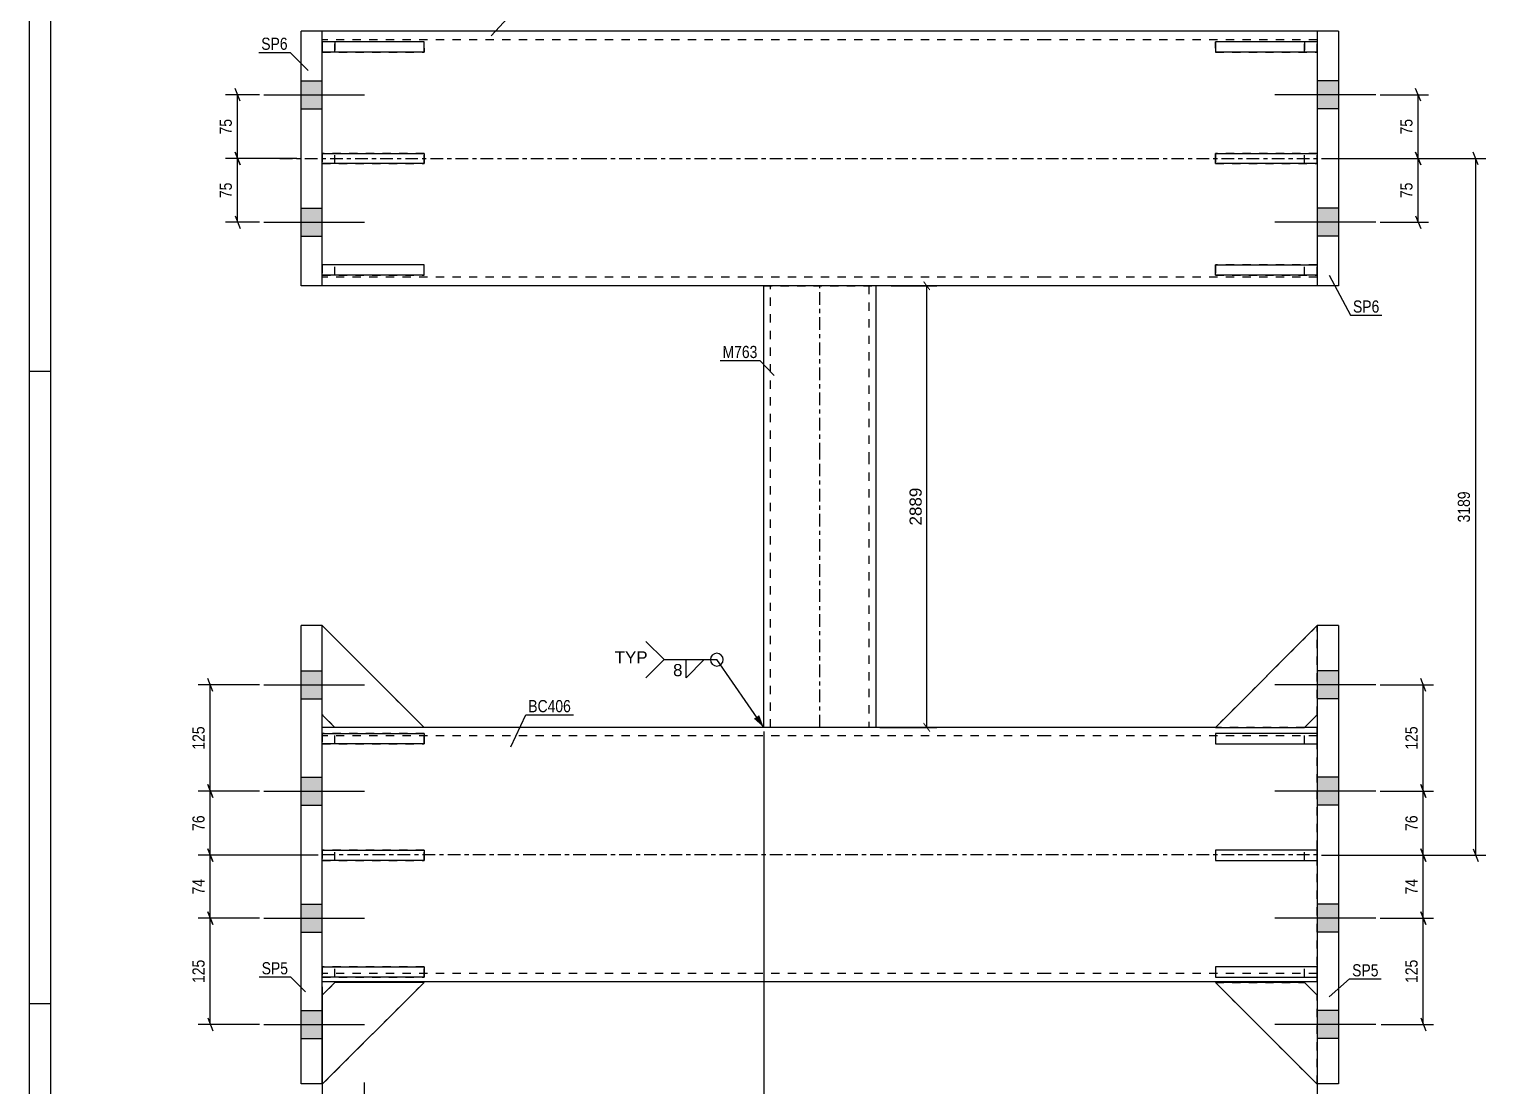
# Model space of a CAD drawing. Header units: millimetres. Extents: x 0 to 841, y 0 to 594.
# Drawn here: x 0 to 343.5, y 129.6 to 378.7 of the extents above; entities that cross this region are included whole.
import ezdxf

# ---------------------------------------------------------------- set-up
doc = ezdxf.new("R2010")
doc.units = ezdxf.units.MM
doc.linetypes.add('DXK_LINE_DOT2', pattern=[3.9198, 1.9599, -1.9599])
doc.linetypes.add('DXK_LINE_DOT3', pattern=[5.9187, 2.979, -0.9799, 0.9799, -0.9799])
doc.styles.add('Arial', font='arial.ttf', dxfattribs={"height": 0.2})
doc.styles.add('Arial Narrow', font='ARIALN.TTF', dxfattribs={"height": 0.2})

# ---------------------------------------------------------------- blocks, each defined once
blk = doc.blocks.new('Unknown-122567019-1134')
at = {"color": 5, "linetype": 'Continuous'}
for p, q in [((0, 594), (0, 0)), ((5, 589), (5, 5)), ((5, 298), (0, 298)), ((5, 149), (0, 149))]:
    blk.add_line(p, q, dxfattribs=at)
blk = doc.blocks.new('Part-122567019-2838 - 2769')
at = {"color": 2, "linetype": 'Continuous'}
for p, q in [((308.71, 378.23), (303.71, 378.23)), ((303.71, 378.23), (303.71, 318.23)), ((308.71, 378.23), (308.71, 318.23)), ((308.71, 318.23), (303.71, 318.23))]:
    blk.add_line(p, q, dxfattribs=at)
blk = doc.blocks.new('Part-122567019-2773 - 2769')
at = {"color": 7, "linetype": 'DXK_LINE_DOT2'}
for p, q in [((93.11, 349.43), (69.11, 349.43)), ((69.11, 349.43), (69.11, 347.03)), ((69.11, 347.03), (93.11, 347.03)), ((72.11, 347.03), (72.11, 349.43)), ((93.11, 347.03), (93.11, 349.43))]:
    blk.add_line(p, q, dxfattribs=at)
blk = doc.blocks.new('Part-122567019-2771 - 2769')
at = {"color": 2, "linetype": 'Continuous'}
for p, q in [((93.11, 375.73), (69.11, 375.73)), ((69.11, 375.73), (69.11, 373.33)), ((93.11, 374.26), (93.11, 375.73)), ((93.11, 373.33), (69.11, 373.33)), ((93.11, 374.23), (93.11, 373.33))]:
    blk.add_line(p, q, dxfattribs=at)
at = {"color": 7, "linetype": 'DXK_LINE_DOT2'}
for p, q in [((72.11, 373.33), (72.11, 375.73)), ((93.11, 374.26), (93.11, 374.23))]:
    blk.add_line(p, q, dxfattribs=at)
blk = doc.blocks.new('Part-122567019-2843 - 2769')
at = {"color": 2, "linetype": 'Continuous'}
for p, q in [((308.71, 238.13), (303.71, 238.13)), ((303.71, 238.13), (303.71, 130.13)), ((308.71, 238.13), (308.71, 130.13)), ((308.71, 130.13), (303.71, 130.13))]:
    blk.add_line(p, q, dxfattribs=at)
blk = doc.blocks.new('Part-122567019-2780 - 2769')
at = {"color": 2, "linetype": 'Continuous'}
for p, q in [((133.11, 378.23), (69.11, 378.23)), ((239.61, 378.23), (133.21, 378.23)), ((303.71, 378.23), (239.71, 378.23)), ((133.11, 318.23), (69.11, 318.23)), ((239.61, 318.23), (133.21, 318.23)), ((303.71, 318.23), (239.71, 318.23))]:
    blk.add_line(p, q, dxfattribs=at)
at = {"color": 7, "linetype": 'DXK_LINE_DOT2'}
for p, q in [((69.11, 318.23), (69.11, 378.23)), ((303.71, 378.23), (303.71, 318.23)), ((133.11, 376.23), (69.11, 376.23)), ((239.61, 376.23), (133.21, 376.23)), ((303.71, 376.23), (239.71, 376.23)), ((133.11, 320.23), (69.11, 320.23)), ((239.61, 320.23), (133.21, 320.23)), ((303.71, 320.23), (239.71, 320.23))]:
    blk.add_line(p, q, dxfattribs=at)
at = {"color": 7, "linetype": 'DXK_LINE_DOT3'}
for p, q in [((59.11, 348.23), (133.11, 348.23)), ((133.21, 348.23), (239.61, 348.23)), ((239.71, 348.23), (313.71, 348.23))]:
    blk.add_line(p, q, dxfattribs=at)
blk = doc.blocks.new('Part-122567019-2772 - 2769')
at = {"color": 2, "linetype": 'Continuous'}
for p, q in [((69.11, 320.73), (69.11, 323.13)), ((93.11, 323.13), (69.11, 323.13)), ((93.11, 322.23), (93.11, 323.13)), ((93.11, 320.73), (69.11, 320.73)), ((93.11, 320.73), (93.11, 322.2))]:
    blk.add_line(p, q, dxfattribs=at)
at = {"color": 7, "linetype": 'DXK_LINE_DOT2'}
for p, q in [((72.11, 320.73), (72.11, 323.13)), ((93.11, 322.2), (93.11, 322.23))]:
    blk.add_line(p, q, dxfattribs=at)
blk = doc.blocks.new('Part-122567019-2774 - 2769')
at = {"color": 7, "linetype": 'DXK_LINE_DOT2'}
for p, q in [((93.11, 375.73), (69.11, 375.73)), ((69.11, 375.73), (69.11, 373.33)), ((72.11, 375.73), (72.11, 373.33)), ((93.11, 373.33), (93.11, 375.73)), ((69.11, 373.33), (93.11, 373.33))]:
    blk.add_line(p, q, dxfattribs=at)
blk = doc.blocks.new('Part-122567019-2775 - 2769')
at = {"color": 7, "linetype": 'DXK_LINE_DOT2'}
for p, q in [((93.11, 323.13), (69.11, 323.13)), ((69.11, 323.13), (69.11, 320.73)), ((72.11, 320.73), (72.11, 323.13)), ((93.11, 320.73), (93.11, 323.13)), ((69.11, 320.73), (93.11, 320.73))]:
    blk.add_line(p, q, dxfattribs=at)
blk = doc.blocks.new('Part-122567019-2855 - 2769')
at = {"color": 7, "linetype": 'DXK_LINE_DOT2'}
for p, q in [((303.71, 238.13), (279.71, 214.13)), ((303.71, 217.13), (303.71, 238.13)), ((300.71, 214.13), (303.71, 217.13)), ((279.71, 214.13), (300.71, 214.13))]:
    blk.add_line(p, q, dxfattribs=at)
blk = doc.blocks.new('Part-122567019-2785 - 2769')
at = {"color": 2, "linetype": 'Continuous'}
for p, q in [((72.11, 214.13), (69.11, 214.13)), ((133.11, 214.13), (93.11, 214.13)), ((239.61, 214.13), (133.21, 214.13)), ((279.71, 214.13), (239.71, 214.13)), ((303.71, 214.13), (300.71, 214.13)), ((133.11, 154.13), (69.11, 154.13)), ((239.61, 154.13), (133.21, 154.13)), ((303.71, 154.13), (239.71, 154.13))]:
    blk.add_line(p, q, dxfattribs=at)
at = {"color": 7, "linetype": 'DXK_LINE_DOT2'}
for p, q in [((69.11, 154.13), (69.11, 214.13)), ((93.11, 214.13), (72.11, 214.13)), ((300.71, 214.13), (279.71, 214.13)), ((303.71, 154.13), (303.71, 214.13)), ((133.11, 212.13), (69.11, 212.13)), ((239.61, 212.13), (133.21, 212.13)), ((303.71, 212.13), (239.71, 212.13)), ((133.11, 156.13), (69.11, 156.13)), ((239.61, 156.13), (133.21, 156.13)), ((303.71, 156.13), (239.71, 156.13))]:
    blk.add_line(p, q, dxfattribs=at)
at = {"color": 7, "linetype": 'DXK_LINE_DOT3'}
for p, q in [((69.11, 184.13), (133.11, 184.13)), ((133.21, 184.13), (239.61, 184.13)), ((239.71, 184.13), (303.71, 184.13))]:
    blk.add_line(p, q, dxfattribs=at)
blk = doc.blocks.new('Part-122567019-2857 - 2769')
at = {"color": 7, "linetype": 'DXK_LINE_DOT2'}
for p, q in [((72.11, 153.99), (69.11, 150.99)), ((69.11, 129.99), (93.11, 153.99)), ((93.11, 153.99), (72.11, 153.99)), ((69.11, 150.99), (69.11, 129.99))]:
    blk.add_line(p, q, dxfattribs=at)
blk = doc.blocks.new('Bolt-122567019-2786 - 2769')
at = {"linetype": 'Continuous'}
for points in [[(303.71, 227.43), (303.71, 220.83), (308.71, 220.83), (308.71, 227.43)], [(303.71, 227.43), (303.71, 220.83), (308.71, 220.83), (308.71, 227.43)], [(303.71, 227.43), (303.71, 220.83), (308.71, 220.83), (308.71, 227.43)], [(303.71, 202.43), (303.71, 195.83), (308.71, 195.83), (308.71, 202.43)], [(303.71, 202.43), (303.71, 195.83), (308.71, 195.83), (308.71, 202.43)], [(303.71, 172.43), (303.71, 165.83), (308.71, 165.83), (308.71, 172.43)], [(303.71, 172.43), (303.71, 165.83), (308.71, 165.83), (308.71, 172.43)], [(303.71, 147.43), (303.71, 140.83), (308.71, 140.83), (308.71, 147.43)], [(303.71, 147.43), (303.71, 140.83), (308.71, 140.83), (308.71, 147.43)], [(303.71, 147.43), (303.71, 140.83), (308.71, 140.83), (308.71, 147.43)]]:
    blk.add_hatch(color=1, dxfattribs=at).paths.add_polyline_path(points)
at = {"color": 1, "linetype": 'Continuous'}
for p, q in [((308.71, 227.43), (303.71, 227.43)), ((308.71, 227.43), (303.71, 227.43)), ((308.71, 227.43), (303.71, 227.43)), ((317.51, 224.13), (293.71, 224.13)), ((317.51, 224.13), (293.71, 224.13)), ((317.51, 224.13), (293.71, 224.13)), ((308.71, 220.83), (303.71, 220.83)), ((308.71, 220.83), (303.71, 220.83)), ((308.71, 220.83), (303.71, 220.83)), ((308.71, 202.43), (303.71, 202.43)), ((308.71, 202.43), (303.71, 202.43)), ((317.51, 199.13), (293.71, 199.13)), ((317.51, 199.13), (293.71, 199.13)), ((308.71, 195.83), (303.71, 195.83)), ((308.71, 195.83), (303.71, 195.83)), ((308.71, 172.43), (303.71, 172.43)), ((308.71, 172.43), (303.71, 172.43)), ((317.51, 169.13), (293.71, 169.13)), ((317.51, 169.13), (293.71, 169.13)), ((308.71, 165.83), (303.71, 165.83)), ((308.71, 165.83), (303.71, 165.83)), ((308.71, 147.43), (303.71, 147.43)), ((308.71, 147.43), (303.71, 147.43)), ((308.71, 147.43), (303.71, 147.43)), ((317.51, 144.13), (293.71, 144.13)), ((317.51, 144.13), (293.71, 144.13)), ((317.51, 144.13), (293.71, 144.13)), ((308.71, 140.83), (303.71, 140.83)), ((308.71, 140.83), (303.71, 140.83)), ((308.71, 140.83), (303.71, 140.83))]:
    blk.add_line(p, q, dxfattribs=at)
blk = doc.blocks.new('Part-122567019-2852 - 2769')
at = {"color": 7, "linetype": 'DXK_LINE_DOT2'}
for p, q in [((303.71, 157.69), (279.71, 157.69)), ((279.71, 157.69), (279.71, 155.29)), ((279.71, 155.29), (303.71, 155.29)), ((300.71, 155.29), (300.71, 157.69)), ((303.71, 155.29), (303.71, 157.69))]:
    blk.add_line(p, q, dxfattribs=at)
blk = doc.blocks.new('Bolt-122567019-2787 - 2769')
at = {"linetype": 'Continuous'}
for points in [[(303.71, 366.53), (303.71, 359.93), (308.71, 359.93), (308.71, 366.53)], [(303.71, 366.53), (303.71, 359.93), (308.71, 359.93), (308.71, 366.53)], [(303.71, 336.53), (303.71, 329.93), (308.71, 329.93), (308.71, 336.53)], [(303.71, 336.53), (303.71, 329.93), (308.71, 329.93), (308.71, 336.53)]]:
    blk.add_hatch(color=1, dxfattribs=at).paths.add_polyline_path(points)
at = {"color": 1, "linetype": 'Continuous'}
for p, q in [((308.71, 366.53), (303.71, 366.53)), ((308.71, 366.53), (303.71, 366.53)), ((317.51, 363.23), (293.71, 363.23)), ((317.51, 363.23), (293.71, 363.23)), ((308.71, 359.93), (303.71, 359.93)), ((308.71, 359.93), (303.71, 359.93)), ((317.51, 333.23), (293.71, 333.23)), ((317.51, 333.23), (293.71, 333.23)), ((308.71, 336.53), (303.71, 336.53)), ((308.71, 336.53), (303.71, 336.53)), ((308.71, 329.93), (303.71, 329.93)), ((308.71, 329.93), (303.71, 329.93))]:
    blk.add_line(p, q, dxfattribs=at)
blk = doc.blocks.new('Part-122567019-2851 - 2769')
at = {"color": 7, "linetype": 'DXK_LINE_DOT2'}
for p, q in [((303.71, 212.69), (279.71, 212.69)), ((279.71, 212.69), (279.71, 210.29)), ((279.71, 210.29), (303.71, 210.29)), ((300.71, 210.29), (300.71, 212.69)), ((303.71, 210.29), (303.71, 212.69))]:
    blk.add_line(p, q, dxfattribs=at)
blk = doc.blocks.new('Bolt-122567019-2788 - 2769')
at = {"linetype": 'Continuous'}
for points in [[(64.11, 227.43), (64.11, 220.83), (69.11, 220.83), (69.11, 227.43)], [(64.11, 227.43), (64.11, 220.83), (69.11, 220.83), (69.11, 227.43)], [(64.11, 227.43), (64.11, 220.83), (69.11, 220.83), (69.11, 227.43)], [(64.11, 202.43), (64.11, 195.83), (69.11, 195.83), (69.11, 202.43)], [(64.11, 202.43), (64.11, 195.83), (69.11, 195.83), (69.11, 202.43)], [(64.11, 172.43), (64.11, 165.83), (69.11, 165.83), (69.11, 172.43)], [(64.11, 172.43), (64.11, 165.83), (69.11, 165.83), (69.11, 172.43)], [(64.11, 147.43), (64.11, 140.83), (69.11, 140.83), (69.11, 147.43)], [(64.11, 147.43), (64.11, 140.83), (69.11, 140.83), (69.11, 147.43)], [(64.11, 147.43), (64.11, 140.83), (69.11, 140.83), (69.11, 147.43)]]:
    blk.add_hatch(color=1, dxfattribs=at).paths.add_polyline_path(points)
at = {"color": 1, "linetype": 'Continuous'}
for p, q in [((64.11, 227.43), (69.11, 227.43)), ((64.11, 227.43), (69.11, 227.43)), ((64.11, 227.43), (69.11, 227.43)), ((55.31, 224.13), (79.11, 224.13)), ((55.31, 224.13), (79.11, 224.13)), ((55.31, 224.13), (79.11, 224.13)), ((64.11, 220.83), (69.11, 220.83)), ((64.11, 220.83), (69.11, 220.83)), ((64.11, 220.83), (69.11, 220.83)), ((64.11, 202.43), (69.11, 202.43)), ((64.11, 202.43), (69.11, 202.43)), ((55.31, 199.13), (79.11, 199.13)), ((55.31, 199.13), (79.11, 199.13)), ((64.11, 195.83), (69.11, 195.83)), ((64.11, 195.83), (69.11, 195.83)), ((64.11, 172.43), (69.11, 172.43)), ((64.11, 172.43), (69.11, 172.43)), ((55.31, 169.13), (79.11, 169.13)), ((55.31, 169.13), (79.11, 169.13)), ((64.11, 165.83), (69.11, 165.83)), ((64.11, 165.83), (69.11, 165.83)), ((64.11, 147.43), (69.11, 147.43)), ((64.11, 147.43), (69.11, 147.43)), ((64.11, 147.43), (69.11, 147.43)), ((55.31, 144.13), (79.11, 144.13)), ((55.31, 144.13), (79.11, 144.13)), ((55.31, 144.13), (79.11, 144.13)), ((64.11, 140.83), (69.11, 140.83)), ((64.11, 140.83), (69.11, 140.83)), ((64.11, 140.83), (69.11, 140.83))]:
    blk.add_line(p, q, dxfattribs=at)
blk = doc.blocks.new('Bolt-122567019-2789 - 2769')
at = {"linetype": 'Continuous'}
for points in [[(64.11, 366.53), (64.11, 359.93), (69.11, 359.93), (69.11, 366.53)], [(64.11, 366.53), (64.11, 359.93), (69.11, 359.93), (69.11, 366.53)], [(64.11, 336.53), (64.11, 329.93), (69.11, 329.93), (69.11, 336.53)], [(64.11, 336.53), (64.11, 329.93), (69.11, 329.93), (69.11, 336.53)]]:
    blk.add_hatch(color=1, dxfattribs=at).paths.add_polyline_path(points)
at = {"color": 1, "linetype": 'Continuous'}
for p, q in [((64.11, 366.53), (69.11, 366.53)), ((64.11, 366.53), (69.11, 366.53)), ((55.31, 363.23), (79.11, 363.23)), ((55.31, 363.23), (79.11, 363.23)), ((64.11, 359.93), (69.11, 359.93)), ((64.11, 359.93), (69.11, 359.93)), ((55.31, 333.23), (79.11, 333.23)), ((55.31, 333.23), (79.11, 333.23)), ((64.11, 336.53), (69.11, 336.53)), ((64.11, 336.53), (69.11, 336.53)), ((64.11, 329.93), (69.11, 329.93)), ((64.11, 329.93), (69.11, 329.93))]:
    blk.add_line(p, q, dxfattribs=at)
blk = doc.blocks.new('Part-122567019-2848 - 2769')
at = {"color": 2, "linetype": 'Continuous'}
for p, q in [((173.21, 278.23), (173.21, 318.23)), ((199.61, 318.23), (199.61, 278.23)), ((173.21, 214.13), (173.21, 278.13)), ((199.61, 278.13), (199.61, 214.13))]:
    blk.add_line(p, q, dxfattribs=at)
at = {"color": 7, "linetype": 'DXK_LINE_DOT2'}
for p, q in [((173.21, 318.23), (199.61, 318.23)), ((174.81, 278.23), (174.81, 318.23)), ((198.01, 318.23), (198.01, 278.23)), ((174.81, 214.13), (174.81, 278.13)), ((198.01, 278.13), (198.01, 214.13)), ((199.61, 214.13), (173.21, 214.13))]:
    blk.add_line(p, q, dxfattribs=at)
at = {"color": 7, "linetype": 'DXK_LINE_DOT3'}
for p, q in [((186.41, 278.23), (186.41, 318.23)), ((186.41, 214.13), (186.41, 278.13))]:
    blk.add_line(p, q, dxfattribs=at)
blk = doc.blocks.new('Part-122567019-2817 - 2769')
at = {"color": 7, "linetype": 'DXK_LINE_DOT2'}
for p, q in [((93.11, 157.69), (69.11, 157.69)), ((69.11, 157.69), (69.11, 155.29)), ((69.11, 155.29), (93.11, 155.29)), ((72.11, 155.29), (72.11, 157.69)), ((93.11, 155.29), (93.11, 157.69))]:
    blk.add_line(p, q, dxfattribs=at)
blk = doc.blocks.new('Part-122567019-2810 - 2769')
at = {"color": 2, "linetype": 'Continuous'}
for p, q in [((69.11, 347.03), (69.11, 349.43)), ((69.11, 349.43), (93.11, 349.43)), ((93.11, 347.03), (69.11, 347.03)), ((93.11, 349.43), (93.11, 347.03))]:
    blk.add_line(p, q, dxfattribs=at)
at = {"color": 7, "linetype": 'DXK_LINE_DOT2'}
blk.add_line((72.11, 347.03), (72.11, 349.43), dxfattribs=at)
blk = doc.blocks.new('Part-122567019-2811 - 2769')
at = {"color": 7, "linetype": 'DXK_LINE_DOT2'}
for p, q in [((303.71, 323.13), (279.71, 323.13)), ((279.71, 323.13), (279.71, 320.73)), ((300.71, 320.73), (300.71, 323.13)), ((303.71, 320.73), (303.71, 323.13)), ((279.71, 320.73), (303.71, 320.73))]:
    blk.add_line(p, q, dxfattribs=at)
blk = doc.blocks.new('Part-122567019-2812 - 2769')
at = {"color": 7, "linetype": 'DXK_LINE_DOT2'}
for p, q in [((303.71, 375.73), (279.71, 375.73)), ((279.71, 375.73), (279.71, 373.33)), ((300.71, 375.73), (300.71, 373.33)), ((303.71, 373.33), (303.71, 375.73)), ((279.71, 373.33), (303.71, 373.33))]:
    blk.add_line(p, q, dxfattribs=at)
blk = doc.blocks.new('Part-122567019-2813 - 2769')
at = {"color": 7, "linetype": 'DXK_LINE_DOT2'}
for p, q in [((303.71, 349.43), (279.71, 349.43)), ((279.71, 349.43), (279.71, 347.03)), ((279.71, 347.03), (303.71, 347.03)), ((300.71, 347.03), (300.71, 349.43)), ((303.71, 347.03), (303.71, 349.43))]:
    blk.add_line(p, q, dxfattribs=at)
blk = doc.blocks.new('Part-122567019-2821 - 2769')
at = {"color": 2, "linetype": 'Continuous'}
for p, q in [((69.11, 210.29), (69.11, 212.69)), ((69.11, 212.69), (93.11, 212.69)), ((93.11, 210.29), (69.11, 210.29)), ((93.11, 212.69), (93.11, 210.29))]:
    blk.add_line(p, q, dxfattribs=at)
at = {"color": 7, "linetype": 'DXK_LINE_DOT2'}
blk.add_line((72.11, 210.29), (72.11, 212.69), dxfattribs=at)
blk = doc.blocks.new('Part-122567019-2814 - 2769')
at = {"color": 2, "linetype": 'Continuous'}
for p, q in [((279.71, 323.13), (303.71, 323.13)), ((279.71, 322.23), (279.71, 323.13)), ((303.71, 323.13), (303.71, 320.73)), ((279.71, 320.73), (279.71, 322.2)), ((303.71, 320.73), (279.71, 320.73))]:
    blk.add_line(p, q, dxfattribs=at)
at = {"color": 7, "linetype": 'DXK_LINE_DOT2'}
for p, q in [((300.71, 320.73), (300.71, 323.13)), ((279.71, 322.2), (279.71, 322.23))]:
    blk.add_line(p, q, dxfattribs=at)
blk = doc.blocks.new('Part-122567019-2815 - 2769')
at = {"color": 2, "linetype": 'Continuous'}
for p, q in [((303.71, 375.73), (279.71, 375.73)), ((279.71, 374.26), (279.71, 375.73)), ((303.71, 375.73), (303.71, 373.33)), ((279.71, 374.23), (279.71, 373.33)), ((303.71, 373.33), (279.71, 373.33))]:
    blk.add_line(p, q, dxfattribs=at)
at = {"color": 7, "linetype": 'DXK_LINE_DOT2'}
for p, q in [((300.71, 373.33), (300.71, 375.73)), ((279.71, 374.26), (279.71, 374.23))]:
    blk.add_line(p, q, dxfattribs=at)
blk = doc.blocks.new('Part-122567019-2816 - 2769')
at = {"color": 2, "linetype": 'Continuous'}
for p, q in [((279.71, 349.43), (303.71, 349.43)), ((279.71, 347.03), (279.71, 349.43)), ((303.71, 347.03), (279.71, 347.03)), ((303.71, 349.43), (303.71, 347.03))]:
    blk.add_line(p, q, dxfattribs=at)
at = {"color": 7, "linetype": 'DXK_LINE_DOT2'}
blk.add_line((300.71, 347.03), (300.71, 349.43), dxfattribs=at)
blk = doc.blocks.new('Part-122567019-2818 - 2769')
at = {"color": 7, "linetype": 'DXK_LINE_DOT2'}
for p, q in [((93.11, 212.69), (69.11, 212.69)), ((69.11, 212.69), (69.11, 210.29)), ((69.11, 210.29), (93.11, 210.29)), ((72.11, 210.29), (72.11, 212.69)), ((93.11, 210.29), (93.11, 212.69))]:
    blk.add_line(p, q, dxfattribs=at)
blk = doc.blocks.new('Part-122567019-2819 - 2769')
at = {"color": 7, "linetype": 'DXK_LINE_DOT2'}
for p, q in [((93.11, 185.19), (69.11, 185.19)), ((69.11, 185.19), (69.11, 182.79)), ((69.11, 182.79), (93.11, 182.79)), ((72.11, 182.79), (72.11, 185.19)), ((93.11, 182.79), (93.11, 185.19))]:
    blk.add_line(p, q, dxfattribs=at)
blk = doc.blocks.new('Part-122567019-2820 - 2769')
at = {"color": 2, "linetype": 'Continuous'}
for p, q in [((69.11, 155.29), (69.11, 157.69)), ((69.11, 157.69), (93.11, 157.69)), ((93.11, 155.29), (69.11, 155.29)), ((93.11, 157.69), (93.11, 155.29))]:
    blk.add_line(p, q, dxfattribs=at)
at = {"color": 7, "linetype": 'DXK_LINE_DOT2'}
blk.add_line((72.11, 155.29), (72.11, 157.69), dxfattribs=at)
blk = doc.blocks.new('Part-122567019-2822 - 2769')
at = {"color": 2, "linetype": 'Continuous'}
for p, q in [((303.71, 212.69), (279.71, 212.69)), ((279.71, 212.69), (279.71, 210.29)), ((279.71, 210.29), (303.71, 210.29)), ((303.71, 210.29), (303.71, 212.69))]:
    blk.add_line(p, q, dxfattribs=at)
at = {"color": 7, "linetype": 'DXK_LINE_DOT2'}
blk.add_line((300.71, 210.29), (300.71, 212.69), dxfattribs=at)
blk = doc.blocks.new('Part-122567019-2823 - 2769')
at = {"color": 2, "linetype": 'Continuous'}
for p, q in [((303.71, 185.19), (279.71, 185.19)), ((279.71, 185.19), (279.71, 182.79)), ((279.71, 182.79), (303.71, 182.79)), ((303.71, 182.79), (303.71, 185.19))]:
    blk.add_line(p, q, dxfattribs=at)
at = {"color": 7, "linetype": 'DXK_LINE_DOT2'}
blk.add_line((300.71, 182.79), (300.71, 185.19), dxfattribs=at)
blk = doc.blocks.new('Part-122567019-2828 - 2769')
at = {"color": 2, "linetype": 'Continuous'}
for p, q in [((64.11, 318.23), (64.11, 378.23)), ((69.11, 378.23), (64.11, 378.23)), ((69.11, 318.23), (69.11, 378.23)), ((69.11, 318.23), (64.11, 318.23))]:
    blk.add_line(p, q, dxfattribs=at)
blk = doc.blocks.new('Part-122567019-2833 - 2769')
at = {"color": 2, "linetype": 'Continuous'}
for p, q in [((64.11, 130.13), (64.11, 238.13)), ((69.11, 238.13), (64.11, 238.13)), ((69.11, 130.13), (69.11, 238.13)), ((69.11, 130.13), (64.11, 130.13))]:
    blk.add_line(p, q, dxfattribs=at)
blk = doc.blocks.new('Part-122567019-2849 - 2769')
at = {"color": 2, "linetype": 'Continuous'}
for p, q in [((303.71, 157.69), (279.71, 157.69)), ((279.71, 157.69), (279.71, 155.29)), ((279.71, 155.29), (303.71, 155.29)), ((303.71, 155.29), (303.71, 157.69))]:
    blk.add_line(p, q, dxfattribs=at)
at = {"color": 7, "linetype": 'DXK_LINE_DOT2'}
blk.add_line((300.71, 155.29), (300.71, 157.69), dxfattribs=at)
blk = doc.blocks.new('Part-122567019-2850 - 2769')
at = {"color": 7, "linetype": 'DXK_LINE_DOT2'}
for p, q in [((303.71, 185.19), (279.71, 185.19)), ((279.71, 185.19), (279.71, 182.79)), ((279.71, 182.79), (303.71, 182.79)), ((300.71, 182.79), (300.71, 185.19)), ((303.71, 182.79), (303.71, 185.19))]:
    blk.add_line(p, q, dxfattribs=at)
blk = doc.blocks.new('Part-122567019-2853 - 2769')
at = {"color": 7, "linetype": 'DXK_LINE_DOT2'}
for p, q in [((279.71, 153.99), (300.71, 153.99)), ((303.71, 129.99), (279.71, 153.99)), ((300.71, 153.99), (303.71, 150.99)), ((303.71, 150.99), (303.71, 129.99))]:
    blk.add_line(p, q, dxfattribs=at)
blk = doc.blocks.new('Part-122567019-2854 - 2769')
at = {"color": 2, "linetype": 'Continuous'}
for p, q in [((303.71, 129.99), (279.71, 153.99)), ((300.71, 153.99), (279.71, 153.99)), ((300.71, 153.99), (303.71, 150.99)), ((303.71, 130.13), (303.71, 129.99))]:
    blk.add_line(p, q, dxfattribs=at)
at = {"color": 7, "linetype": 'DXK_LINE_DOT2'}
blk.add_line((303.71, 130.13), (303.71, 150.99), dxfattribs=at)
blk = doc.blocks.new('Part-122567019-2856 - 2769')
at = {"color": 2, "linetype": 'Continuous'}
for p, q in [((303.71, 238.13), (279.71, 214.13)), ((300.71, 214.13), (303.71, 217.13)), ((279.71, 214.13), (300.71, 214.13))]:
    blk.add_line(p, q, dxfattribs=at)
at = {"color": 7, "linetype": 'DXK_LINE_DOT2'}
blk.add_line((303.71, 217.13), (303.71, 238.13), dxfattribs=at)
blk = doc.blocks.new('Part-122567019-2858 - 2769')
at = {"color": 2, "linetype": 'Continuous'}
for p, q in [((69.11, 150.99), (72.11, 153.99)), ((69.11, 129.99), (93.11, 153.99)), ((93.11, 153.99), (72.11, 153.99)), ((69.11, 130.13), (69.11, 129.99))]:
    blk.add_line(p, q, dxfattribs=at)
at = {"color": 7, "linetype": 'DXK_LINE_DOT2'}
blk.add_line((69.11, 129.99), (69.11, 150.99), dxfattribs=at)
blk = doc.blocks.new('Part-122567019-2859 - 2769')
at = {"color": 7, "linetype": 'DXK_LINE_DOT2'}
for p, q in [((69.11, 217.13), (69.11, 238.13)), ((69.11, 238.13), (93.11, 214.13)), ((72.11, 214.13), (69.11, 217.13)), ((93.11, 214.13), (72.11, 214.13))]:
    blk.add_line(p, q, dxfattribs=at)
blk = doc.blocks.new('Part-122567019-2860 - 2769')
at = {"color": 2, "linetype": 'Continuous'}
for p, q in [((69.11, 238.13), (93.11, 214.13)), ((72.11, 214.13), (69.11, 217.13)), ((93.11, 214.13), (72.11, 214.13))]:
    blk.add_line(p, q, dxfattribs=at)
at = {"color": 7, "linetype": 'DXK_LINE_DOT2'}
blk.add_line((69.11, 217.13), (69.11, 238.13), dxfattribs=at)
blk = doc.blocks.new('Part-122567019-2861 - 2769')
at = {"color": 2, "linetype": 'Continuous'}
for p, q in [((69.11, 182.79), (69.11, 185.19)), ((69.11, 185.19), (93.11, 185.19)), ((93.11, 182.79), (69.11, 182.79)), ((93.11, 185.19), (93.11, 182.79))]:
    blk.add_line(p, q, dxfattribs=at)
at = {"color": 7, "linetype": 'DXK_LINE_DOT2'}
blk.add_line((72.11, 182.79), (72.11, 185.19), dxfattribs=at)
blk = doc.blocks.new('StraightDimension-122567019-4599 - 2769')
at = {"linetype": 'Continuous'}
for points in [[(210.81, 319.13), (210.96, 319.33), (212.46, 317.33), (212.31, 317.13)], [(212.46, 213.23), (212.31, 213.03), (210.81, 215.03), (210.96, 215.23)]]:
    blk.add_hatch(color=7, dxfattribs=at).paths.add_polyline_path(points)
at = {"color": 7, "linetype": 'Continuous'}
for p, q in [((203.24, 318.23), (214.04, 318.23)), ((211.64, 214.13), (211.64, 318.23)), ((200.61, 214.13), (214.04, 214.13))]:
    blk.add_line(p, q, dxfattribs=at)
at = {"color": 0}
blk.add_wipeout([(211.04, 271.23), (206.84, 271.23), (206.84, 261.13), (211.04, 261.13)], dxfattribs=at)
at = {"color": 3, "style": 'Arial'}
blk.add_text('2889', height=2.865, rotation=90.0002, dxfattribs=at).set_placement((210.44, 261.73))
blk = doc.blocks.new('StraightDimension-122567019-3105 - 2769')
at = {"color": 7, "linetype": 'Continuous'}
for p, q in [((328.11, 361.73), (326.91, 364.73)), ((318.51, 363.23), (329.91, 363.23)), ((327.51, 348.23), (327.51, 363.23)), ((304.71, 348.23), (329.91, 348.23)), ((326.91, 349.73), (328.11, 346.73))]:
    blk.add_line(p, q, dxfattribs=at)
at = {"color": 0}
blk.add_wipeout([(326.76, 358.16), (322.56, 358.16), (322.56, 353.3), (326.76, 353.3)], dxfattribs=at)
at = {"color": 3, "style": 'Arial Narrow'}
blk.add_text('75', height=2.863, rotation=90.0002, dxfattribs=at).set_placement((326.16, 353.9))
blk = doc.blocks.new('StraightDimension-122567019-5467 - 2769')
at = {"color": 7, "linetype": 'Continuous'}
for p, q in [((173.21, 213.13), (173.21, 109.13)), ((303.71, 153.13), (303.71, 109.13)), ((174.71, 116.93), (171.71, 115.73)), ((302.21, 115.73), (305.21, 116.93)), ((173.21, 116.33), (303.71, 116.33))]:
    blk.add_line(p, q, dxfattribs=at)
at = {"color": 0}
blk.add_wipeout([(242.01, 117.08), (242.01, 120.58), (234.92, 120.58), (234.92, 117.08)], dxfattribs=at)
at = {"color": 0, "linetype": 'Continuous'}
blk.add_wipeout([(303.21, 115.73), (299.71, 115.73), (299.71, 108.63), (303.21, 108.63)], dxfattribs=at)
at = {"color": 3, "style": 'Arial Narrow'}
blk.add_text('2405', height=2.386, dxfattribs=at).set_placement((235.42, 117.58))
at = {"color": 3, "linetype": 'Continuous', "style": 'Arial Narrow'}
blk.add_text('4676', height=2.386, rotation=90.0002, dxfattribs=at).set_placement((302.71, 109.13))
blk = doc.blocks.new('StraightDimension-122567019-3114 - 2769')
at = {"color": 7, "linetype": 'Continuous'}
for p, q in [((304.71, 348.23), (329.91, 348.23)), ((328.11, 346.73), (326.91, 349.73)), ((327.51, 333.23), (327.51, 348.23)), ((318.51, 333.23), (329.91, 333.23)), ((326.91, 334.73), (328.11, 331.73))]:
    blk.add_line(p, q, dxfattribs=at)
at = {"color": 0}
blk.add_wipeout([(326.76, 343.16), (322.56, 343.16), (322.56, 338.3), (326.76, 338.3)], dxfattribs=at)
at = {"color": 3, "style": 'Arial Narrow'}
blk.add_text('75', height=2.863, rotation=90.0002, dxfattribs=at).set_placement((326.16, 338.9))
blk = doc.blocks.new('StraightDimension-122567019-3124 - 2769')
at = {"color": 7, "linetype": 'Continuous'}
for p, q in [((304.71, 348.23), (343.46, 348.23)), ((341.66, 346.73), (340.46, 349.73)), ((341.06, 183.99), (341.06, 348.23)), ((340.46, 185.49), (341.66, 182.49)), ((304.71, 183.99), (343.46, 183.99))]:
    blk.add_line(p, q, dxfattribs=at)
at = {"color": 0}
blk.add_wipeout([(340.31, 270.37), (336.11, 270.37), (336.11, 261.85), (340.31, 261.85)], dxfattribs=at)
at = {"color": 3, "style": 'Arial Narrow'}
blk.add_text('3189', height=2.863, rotation=90.0002, dxfattribs=at).set_placement((339.71, 262.45))
blk = doc.blocks.new('StraightDimension-122567019-4726 - 2769')
at = {"color": 7, "linetype": 'Continuous'}
for p, q in [((54.31, 224.13), (39.86, 224.13)), ((43.31, 222.63), (42.11, 225.63)), ((42.71, 199.13), (42.71, 224.13)), ((42.11, 200.63), (43.31, 197.63)), ((54.31, 199.13), (39.86, 199.13))]:
    blk.add_line(p, q, dxfattribs=at)
at = {"color": 0}
blk.add_wipeout([(41.96, 214.97), (37.76, 214.97), (37.76, 208.29), (41.96, 208.29)], dxfattribs=at)
at = {"color": 3, "style": 'Arial Narrow'}
blk.add_text('125', height=2.863, rotation=90.0002, dxfattribs=at).set_placement((41.36, 208.89))
blk = doc.blocks.new('StraightDimension-122567019-4727 - 2769')
at = {"color": 7, "linetype": 'Continuous'}
for p, q in [((43.31, 197.63), (42.11, 200.63)), ((54.31, 199.13), (39.86, 199.13)), ((42.71, 183.99), (42.71, 199.13)), ((42.11, 185.49), (43.31, 182.49)), ((68.11, 183.99), (39.86, 183.99))]:
    blk.add_line(p, q, dxfattribs=at)
at = {"color": 0}
blk.add_wipeout([(41.96, 193.99), (37.76, 193.99), (37.76, 189.13), (41.96, 189.13)], dxfattribs=at)
at = {"color": 3, "style": 'Arial Narrow'}
blk.add_text('76', height=2.863, rotation=90.0002, dxfattribs=at).set_placement((41.36, 189.73))
blk = doc.blocks.new('StraightDimension-122567019-4728 - 2769')
at = {"color": 7, "linetype": 'Continuous'}
for p, q in [((43.31, 182.49), (42.11, 185.49)), ((68.11, 183.99), (39.86, 183.99)), ((42.71, 169.13), (42.71, 183.99)), ((54.31, 169.13), (39.86, 169.13)), ((42.11, 170.63), (43.31, 167.63))]:
    blk.add_line(p, q, dxfattribs=at)
at = {"color": 0}
blk.add_wipeout([(41.96, 178.99), (37.76, 178.99), (37.76, 174.13), (41.96, 174.13)], dxfattribs=at)
at = {"color": 3, "style": 'Arial Narrow'}
blk.add_text('74', height=2.863, rotation=90.0002, dxfattribs=at).set_placement((41.36, 174.73))
blk = doc.blocks.new('StraightDimension-122567019-4729 - 2769')
at = {"color": 7, "linetype": 'Continuous'}
for p, q in [((54.31, 169.13), (39.86, 169.13)), ((43.31, 167.63), (42.11, 170.63)), ((42.71, 144.13), (42.71, 169.13)), ((42.11, 145.63), (43.31, 142.63)), ((54.31, 144.13), (39.86, 144.13))]:
    blk.add_line(p, q, dxfattribs=at)
at = {"color": 0}
blk.add_wipeout([(41.96, 159.97), (37.76, 159.97), (37.76, 153.29), (41.96, 153.29)], dxfattribs=at)
at = {"color": 3, "style": 'Arial Narrow'}
blk.add_text('125', height=2.863, rotation=90.0002, dxfattribs=at).set_placement((41.36, 153.89))
blk = doc.blocks.new('StraightDimension-122567019-5101 - 2769')
at = {"color": 7, "linetype": 'Continuous'}
for p, q in [((318.51, 224.13), (331.11, 224.13)), ((329.31, 222.63), (328.11, 225.63)), ((328.71, 199.13), (328.71, 224.13)), ((328.11, 200.63), (329.31, 197.63)), ((318.51, 199.13), (331.11, 199.13))]:
    blk.add_line(p, q, dxfattribs=at)
at = {"color": 0}
blk.add_wipeout([(327.96, 214.97), (323.76, 214.97), (323.76, 208.29), (327.96, 208.29)], dxfattribs=at)
at = {"color": 3, "style": 'Arial Narrow'}
blk.add_text('125', height=2.863, rotation=90.0002, dxfattribs=at).set_placement((327.36, 208.89))
blk = doc.blocks.new('StraightDimension-122567019-5102 - 2769')
at = {"color": 7, "linetype": 'Continuous'}
for p, q in [((329.31, 197.63), (328.11, 200.63)), ((318.51, 199.13), (331.11, 199.13)), ((328.71, 183.99), (328.71, 199.13)), ((328.11, 185.49), (329.31, 182.49)), ((304.71, 183.99), (331.11, 183.99))]:
    blk.add_line(p, q, dxfattribs=at)
at = {"color": 0}
blk.add_wipeout([(327.96, 193.99), (323.76, 193.99), (323.76, 189.13), (327.96, 189.13)], dxfattribs=at)
at = {"color": 3, "style": 'Arial Narrow'}
blk.add_text('76', height=2.863, rotation=90.0002, dxfattribs=at).set_placement((327.36, 189.73))
blk = doc.blocks.new('StraightDimension-122567019-5103 - 2769')
at = {"color": 7, "linetype": 'Continuous'}
for p, q in [((329.31, 182.49), (328.11, 185.49)), ((304.71, 183.99), (331.11, 183.99)), ((328.71, 169.13), (328.71, 183.99)), ((318.51, 169.13), (331.11, 169.13)), ((328.11, 170.63), (329.31, 167.63))]:
    blk.add_line(p, q, dxfattribs=at)
at = {"color": 0}
blk.add_wipeout([(327.96, 178.99), (323.76, 178.99), (323.76, 174.13), (327.96, 174.13)], dxfattribs=at)
at = {"color": 3, "style": 'Arial Narrow'}
blk.add_text('74', height=2.863, rotation=90.0002, dxfattribs=at).set_placement((327.36, 174.73))
blk = doc.blocks.new('StraightDimension-122567019-5104 - 2769')
at = {"color": 7, "linetype": 'Continuous'}
for p, q in [((318.51, 169.13), (331.11, 169.13)), ((329.31, 167.63), (328.11, 170.63)), ((328.71, 144.13), (328.71, 169.13)), ((328.11, 145.63), (329.31, 142.63)), ((318.76, 144.13), (331.11, 144.13))]:
    blk.add_line(p, q, dxfattribs=at)
at = {"color": 0}
blk.add_wipeout([(327.96, 159.97), (323.76, 159.97), (323.76, 153.29), (327.96, 153.29)], dxfattribs=at)
at = {"color": 3, "style": 'Arial Narrow'}
blk.add_text('125', height=2.863, rotation=90.0002, dxfattribs=at).set_placement((327.36, 153.89))
blk = doc.blocks.new('StraightDimension-122567019-5295 - 2769')
at = {"color": 7, "linetype": 'Continuous'}
for p, q in [((49.74, 361.73), (48.54, 364.73)), ((54.31, 363.23), (46.29, 363.23)), ((49.14, 348.23), (49.14, 363.23)), ((63.11, 348.23), (46.29, 348.23)), ((48.54, 349.73), (49.74, 346.73))]:
    blk.add_line(p, q, dxfattribs=at)
at = {"color": 0}
blk.add_wipeout([(48.39, 358.16), (44.19, 358.16), (44.19, 353.3), (48.39, 353.3)], dxfattribs=at)
at = {"color": 3, "style": 'Arial Narrow'}
blk.add_text('75', height=2.863, rotation=90.0002, dxfattribs=at).set_placement((47.79, 353.9))
blk = doc.blocks.new('StraightDimension-122567019-5296 - 2769')
at = {"color": 7, "linetype": 'Continuous'}
for p, q in [((63.11, 348.23), (46.29, 348.23)), ((49.74, 346.73), (48.54, 349.73)), ((49.14, 333.23), (49.14, 348.23)), ((54.31, 333.23), (46.29, 333.23)), ((48.54, 334.73), (49.74, 331.73))]:
    blk.add_line(p, q, dxfattribs=at)
at = {"color": 0}
blk.add_wipeout([(48.39, 343.16), (44.19, 343.16), (44.19, 338.3), (48.39, 338.3)], dxfattribs=at)
at = {"color": 3, "style": 'Arial Narrow'}
blk.add_text('75', height=2.863, rotation=90.0002, dxfattribs=at).set_placement((47.79, 338.9))
blk = doc.blocks.new('StraightDimension-122567019-5468 - 2769')
at = {"color": 7, "linetype": 'Continuous'}
for p, q in [((173.21, 213.13), (173.21, 109.13)), ((69.11, 152.99), (69.11, 113.7)), ((70.61, 116.93), (67.61, 115.73)), ((171.71, 115.73), (174.71, 116.93)), ((69.11, 116.33), (173.21, 116.33))]:
    blk.add_line(p, q, dxfattribs=at)
at = {"color": 0}
blk.add_wipeout([(124.71, 117.08), (124.71, 120.58), (117.62, 120.58), (117.62, 117.08)], dxfattribs=at)
at = {"color": 0, "linetype": 'Continuous'}
for points in [[(68.61, 115.73), (65.11, 115.73), (65.11, 113.2), (68.61, 113.2)], [(172.71, 115.73), (169.21, 115.73), (169.21, 108.63), (172.71, 108.63)]]:
    blk.add_wipeout(points, dxfattribs=at)
at = {"color": 3, "style": 'Arial Narrow'}
blk.add_text('2272', height=2.386, dxfattribs=at).set_placement((118.12, 117.58))
at = {"color": 3, "linetype": 'Continuous', "style": 'Arial Narrow'}
for s, height, p in [('0', 2.39, (68.11, 113.7)), ('2272', 2.386, (172.21, 109.13))]:
    blk.add_text(s, height=height, rotation=90.0002, dxfattribs=at).set_placement(p)
blk = doc.blocks.new('Mark-122567019-2781 - 2769')
at = {"color": 0}
blk.add_wipeout([(127.74, 217.71), (127.74, 220.71), (117.69, 220.71), (117.69, 217.71)], dxfattribs=at)
blk.add_wipeout([(127.74, 217.71), (127.74, 220.71), (117.69, 220.71), (117.69, 217.71)], dxfattribs=at)
at = {"color": 30, "linetype": 'Continuous'}
for p, q in [((113.55, 209.57), (117.09, 217.11)), ((117.09, 217.11), (128.34, 217.11))]:
    blk.add_line(p, q, dxfattribs=at)
at = {"color": 3, "style": 'Arial Narrow'}
blk.add_text('BC406', height=2.863, dxfattribs=at).set_placement((117.69, 217.71))
blk = doc.blocks.new('Mark-122567019-2824 - 2769')
at = {"color": 0}
blk.add_wipeout([(60.95, 373.85), (60.95, 376.85), (54.73, 376.85), (54.73, 373.85)], dxfattribs=at)
blk.add_wipeout([(60.95, 373.85), (60.95, 376.85), (54.73, 376.85), (54.73, 373.85)], dxfattribs=at)
at = {"color": 30, "linetype": 'Continuous'}
for p in [(54.13, 373.25), (65.79, 369.01)]:
    blk.add_line(p, (61.55, 373.25), dxfattribs=at)
at = {"color": 3, "style": 'Arial Narrow'}
blk.add_text('SP6', height=2.863, dxfattribs=at).set_placement((54.73, 373.85))
blk = doc.blocks.new('Mark-122567019-2776 - 2769')
at = {"color": 0}
blk.add_wipeout([(123.31, 381.96), (123.31, 384.96), (113.44, 384.96), (113.44, 381.96)], dxfattribs=at)
blk.add_wipeout([(123.31, 381.96), (123.31, 384.96), (113.44, 384.96), (113.44, 381.96)], dxfattribs=at)
at = {"color": 30, "linetype": 'Continuous'}
for p, q in [((108.97, 377.12), (112.84, 381.36)), ((112.84, 381.36), (123.91, 381.36))]:
    blk.add_line(p, q, dxfattribs=at)
at = {"color": 3, "style": 'Arial Narrow'}
blk.add_text('TR601', height=2.863, dxfattribs=at).set_placement((113.44, 381.96))
blk = doc.blocks.new('SectionMark-122567019-3154 - 2769')
at = {"color": 6, "linetype": 'Continuous'}
for p, q in [((299.21, 399.08), (301.71, 397.83)), ((293.71, 397.83), (301.71, 397.83)), ((293.71, 119.44), (301.71, 119.44)), ((301.71, 119.44), (299.21, 118.19))]:
    blk.add_line(p, q, dxfattribs=at)
at = {"color": 0, "linetype": 'Continuous'}
for points in [[(297.82, 392.58), (297.82, 396.08), (294.71, 396.08), (294.71, 392.58)], [(297.82, 121.19), (297.82, 124.69), (294.71, 124.69), (294.71, 121.19)]]:
    blk.add_wipeout(points, dxfattribs=at)
at = {"linetype": 'Continuous'}
for points in [[(299.21, 396.58), (299.21, 397.83), (301.71, 397.83)], [(299.21, 119.44), (299.21, 120.69), (301.71, 119.44)]]:
    blk.add_hatch(color=6, dxfattribs=at).paths.add_polyline_path(points)
at = {"color": 6, "linetype": 'Continuous'}
for p, q in [((299.21, 396.58), (299.21, 399.08)), ((293.71, 397.83), (293.71, 389.83)), ((301.71, 397.83), (299.21, 396.58)), ((293.71, 119.44), (293.71, 127.44)), ((301.71, 119.44), (299.21, 120.69)), ((299.21, 120.69), (299.21, 118.19))]:
    blk.add_line(p, q, dxfattribs=at)
at = {"color": 3, "linetype": 'Continuous', "style": 'Arial'}
for p in [(294.71, 392.58), (294.71, 121.19)]:
    blk.add_text('A', height=3.34, dxfattribs=at).set_placement(p)
blk = doc.blocks.new('Mark-122567019-2829 - 2769')
at = {"color": 0}
blk.add_wipeout([(61.04, 155.92), (61.04, 158.92), (54.83, 158.92), (54.83, 155.92)], dxfattribs=at)
blk.add_wipeout([(61.04, 155.92), (61.04, 158.92), (54.83, 158.92), (54.83, 155.92)], dxfattribs=at)
at = {"color": 30, "linetype": 'Continuous'}
for p in [(54.23, 155.32), (65.17, 151.79)]:
    blk.add_line(p, (61.64, 155.32), dxfattribs=at)
at = {"color": 3, "style": 'Arial Narrow'}
blk.add_text('SP5', height=2.863, dxfattribs=at).set_placement((54.83, 155.92))
blk = doc.blocks.new('Mark-122567019-2834 - 2769')
at = {"color": 0}
blk.add_wipeout([(318.36, 311.91), (318.36, 314.91), (312.14, 314.91), (312.14, 311.91)], dxfattribs=at)
blk.add_wipeout([(318.36, 311.91), (318.36, 314.91), (312.14, 314.91), (312.14, 311.91)], dxfattribs=at)
at = {"color": 30, "linetype": 'Continuous'}
for p, q in [((306.51, 320.77), (311.54, 311.31)), ((311.54, 311.31), (318.96, 311.31))]:
    blk.add_line(p, q, dxfattribs=at)
at = {"color": 3, "style": 'Arial Narrow'}
blk.add_text('SP6', height=2.863, dxfattribs=at).set_placement((312.14, 311.91))
blk = doc.blocks.new('Mark-122567019-2839 - 2769')
at = {"color": 0}
blk.add_wipeout([(318.15, 155.44), (318.15, 158.44), (311.94, 158.44), (311.94, 155.44)], dxfattribs=at)
blk.add_wipeout([(318.15, 155.44), (318.15, 158.44), (311.94, 158.44), (311.94, 155.44)], dxfattribs=at)
at = {"color": 30, "linetype": 'Continuous'}
for p, q in [((306.51, 150.65), (311.34, 154.84)), ((311.34, 154.84), (318.75, 154.84))]:
    blk.add_line(p, q, dxfattribs=at)
at = {"color": 3, "style": 'Arial Narrow'}
blk.add_text('SP5', height=2.863, dxfattribs=at).set_placement((311.94, 155.44))
blk = doc.blocks.new('Mark-122567019-2844 - 2769')
at = {"color": 0}
blk.add_wipeout([(171.71, 301.2), (171.71, 304.2), (163.49, 304.2), (163.49, 301.2)], dxfattribs=at)
blk.add_wipeout([(171.71, 301.2), (171.71, 304.2), (163.49, 304.2), (163.49, 301.2)], dxfattribs=at)
at = {"color": 30, "linetype": 'Continuous'}
for p in [(162.89, 300.6), (175.64, 297.1)]:
    blk.add_line(p, (172.31, 300.6), dxfattribs=at)
at = {"color": 3, "style": 'Arial Narrow'}
blk.add_text('M763', height=2.863, dxfattribs=at).set_placement((163.49, 301.2))
blk = doc.blocks.new('SectionMark-122567019-3152 - 2769')
at = {"color": 6, "linetype": 'Continuous'}
for p, q in [((71.11, 397.74), (73.61, 398.99)), ((79.11, 397.74), (71.11, 397.74)), ((79.11, 122.46), (71.11, 122.46)), ((73.61, 121.21), (71.11, 122.46))]:
    blk.add_line(p, q, dxfattribs=at)
at = {"color": 0, "linetype": 'Continuous'}
for points in [[(78.11, 392.49), (78.11, 395.99), (75, 395.99), (75, 392.49)], [(78.11, 124.21), (78.11, 127.71), (75, 127.71), (75, 124.21)]]:
    blk.add_wipeout(points, dxfattribs=at)
at = {"linetype": 'Continuous'}
for points in [[(73.61, 397.74), (73.61, 396.49), (71.11, 397.74)], [(73.61, 123.71), (73.61, 122.46), (71.11, 122.46)]]:
    blk.add_hatch(color=6, dxfattribs=at).paths.add_polyline_path(points)
at = {"color": 6, "linetype": 'Continuous'}
for p, q in [((73.61, 396.49), (73.61, 398.99)), ((71.11, 397.74), (73.61, 396.49)), ((79.11, 397.74), (79.11, 389.74)), ((79.11, 122.46), (79.11, 130.46)), ((71.11, 122.46), (73.61, 123.71)), ((73.61, 123.71), (73.61, 121.21))]:
    blk.add_line(p, q, dxfattribs=at)
at = {"color": 3, "linetype": 'Continuous', "style": 'Arial'}
for p in [(75, 392.49), (75, 124.21)]:
    blk.add_text('A', height=3.34, dxfattribs=at).set_placement(p)
blk = doc.blocks.new('WeldMark-122567019-3158 - 2769')
at = {"linetype": 'Continuous'}
blk.add_hatch(color=30, dxfattribs=at).paths.add_polyline_path([(172.12, 217.02), (173.21, 214.13), (170.89, 216.17)])
at = {"color": 3, "linetype": 'Continuous'}
for q in [(145.43, 234.38), (145.43, 225.81)]:
    blk.add_line((149.72, 230.1), q, dxfattribs=at)
at = {"color": 30, "linetype": 'Continuous'}
blk.add_line((173.21, 214.13), (162.14, 230.1), dxfattribs=at)
at = {"color": 3, "linetype": 'Continuous'}
for start, end in [(90, 270), (270, 90)]:
    blk.add_arc((162.14, 230.1), 1.5, start, end, dxfattribs=at)
at = {"color": 0}
blk.add_wipeout([(154.24, 226), (154.24, 229.4), (151.62, 229.4), (151.62, 226)], dxfattribs=at)
at = {"color": 30, "linetype": 'Continuous'}
blk.add_line((149.72, 230.1), (162.14, 230.1), dxfattribs=at)
at = {"color": 3, "linetype": 'Continuous'}
for p, q in [((154.9, 230.1), (159.19, 230.1)), ((159.19, 230.1), (154.9, 225.81)), ((154.9, 225.81), (154.9, 230.1))]:
    blk.add_line(p, q, dxfattribs=at)
at = {"color": 3, "style": 'Arial'}
blk.add_text('8', height=2.87, dxfattribs=at).set_placement((151.82, 226.2))
at = {"color": 0, "linetype": 'Continuous'}
blk.add_wipeout([(145.82, 229.2), (145.82, 232.2), (138.04, 232.2), (138.04, 229.2)], dxfattribs=at)
blk.add_wipeout([(145.82, 229.2), (145.82, 232.2), (138.04, 232.2), (138.04, 229.2)], dxfattribs=at)
at = {"color": 3, "linetype": 'Continuous', "style": 'Arial'}
blk.add_text('TYP', height=2.865, dxfattribs=at).set_placement((138.04, 229.2))

msp = doc.modelspace()

# ---------------------------------------------------------------- block references
for name in ['Unknown-122567019-1134', 'Part-122567019-2780 - 2769', 'Part-122567019-2828 - 2769', 'Part-122567019-2838 - 2769', 'Part-122567019-2771 - 2769', 'Part-122567019-2774 - 2769', 'Part-122567019-2812 - 2769', 'Part-122567019-2815 - 2769', 'Bolt-122567019-2789 - 2769', 'Bolt-122567019-2787 - 2769', 'Part-122567019-2773 - 2769', 'Part-122567019-2810 - 2769', 'Part-122567019-2813 - 2769', 'Part-122567019-2816 - 2769', 'Part-122567019-2772 - 2769', 'Part-122567019-2775 - 2769', 'Part-122567019-2811 - 2769', 'Part-122567019-2814 - 2769', 'Part-122567019-2848 - 2769', 'Part-122567019-2833 - 2769', 'Part-122567019-2859 - 2769', 'Part-122567019-2860 - 2769', 'Part-122567019-2855 - 2769', 'Part-122567019-2856 - 2769', 'Part-122567019-2843 - 2769', 'Bolt-122567019-2788 - 2769', 'Bolt-122567019-2786 - 2769', 'Part-122567019-2785 - 2769', 'Part-122567019-2821 - 2769', 'Part-122567019-2818 - 2769', 'Part-122567019-2851 - 2769', 'Part-122567019-2822 - 2769', 'Part-122567019-2819 - 2769', 'Part-122567019-2861 - 2769', 'Part-122567019-2823 - 2769', 'Part-122567019-2850 - 2769', 'Part-122567019-2817 - 2769', 'Part-122567019-2820 - 2769', 'Part-122567019-2852 - 2769', 'Part-122567019-2849 - 2769', 'Part-122567019-2857 - 2769', 'Part-122567019-2858 - 2769', 'Part-122567019-2853 - 2769', 'Part-122567019-2854 - 2769']:
    msp.add_blockref(name, (0, 0))

# ---------------------------------------------------------------- next in the draw order: block references
for name in ['Mark-122567019-2776 - 2769', 'Mark-122567019-2824 - 2769', 'StraightDimension-122567019-5295 - 2769', 'StraightDimension-122567019-3105 - 2769', 'StraightDimension-122567019-4599 - 2769', 'Mark-122567019-2844 - 2769', 'StraightDimension-122567019-4726 - 2769']:
    msp.add_blockref(name, (0, 0))

# ---------------------------------------------------------------- next in the draw order: block references
for name in ['StraightDimension-122567019-5296 - 2769', 'StraightDimension-122567019-3114 - 2769', 'StraightDimension-122567019-5467 - 2769', 'StraightDimension-122567019-4727 - 2769']:
    msp.add_blockref(name, (0, 0))

# ---------------------------------------------------------------- next in the draw order: block references
for name in ['SectionMark-122567019-3154 - 2769', 'StraightDimension-122567019-3124 - 2769', 'StraightDimension-122567019-4728 - 2769']:
    msp.add_blockref(name, (0, 0))

# ---------------------------------------------------------------- next in the draw order: block references
for name in ['Mark-122567019-2834 - 2769', 'StraightDimension-122567019-5101 - 2769', 'StraightDimension-122567019-5468 - 2769', 'StraightDimension-122567019-4729 - 2769']:
    msp.add_blockref(name, (0, 0))

# ---------------------------------------------------------------- next in the draw order: block references
for name in ['SectionMark-122567019-3152 - 2769', 'WeldMark-122567019-3158 - 2769', 'Mark-122567019-2781 - 2769', 'StraightDimension-122567019-5102 - 2769', 'Mark-122567019-2829 - 2769']:
    msp.add_blockref(name, (0, 0))

# ---------------------------------------------------------------- next in the draw order: block references
msp.add_blockref('StraightDimension-122567019-5103 - 2769', (0, 0))

# ---------------------------------------------------------------- next in the draw order: block references
msp.add_blockref('StraightDimension-122567019-5104 - 2769', (0, 0))

# ---------------------------------------------------------------- next in the draw order: block references
msp.add_blockref('Mark-122567019-2839 - 2769', (0, 0))

doc.saveas('drawing.dxf')
